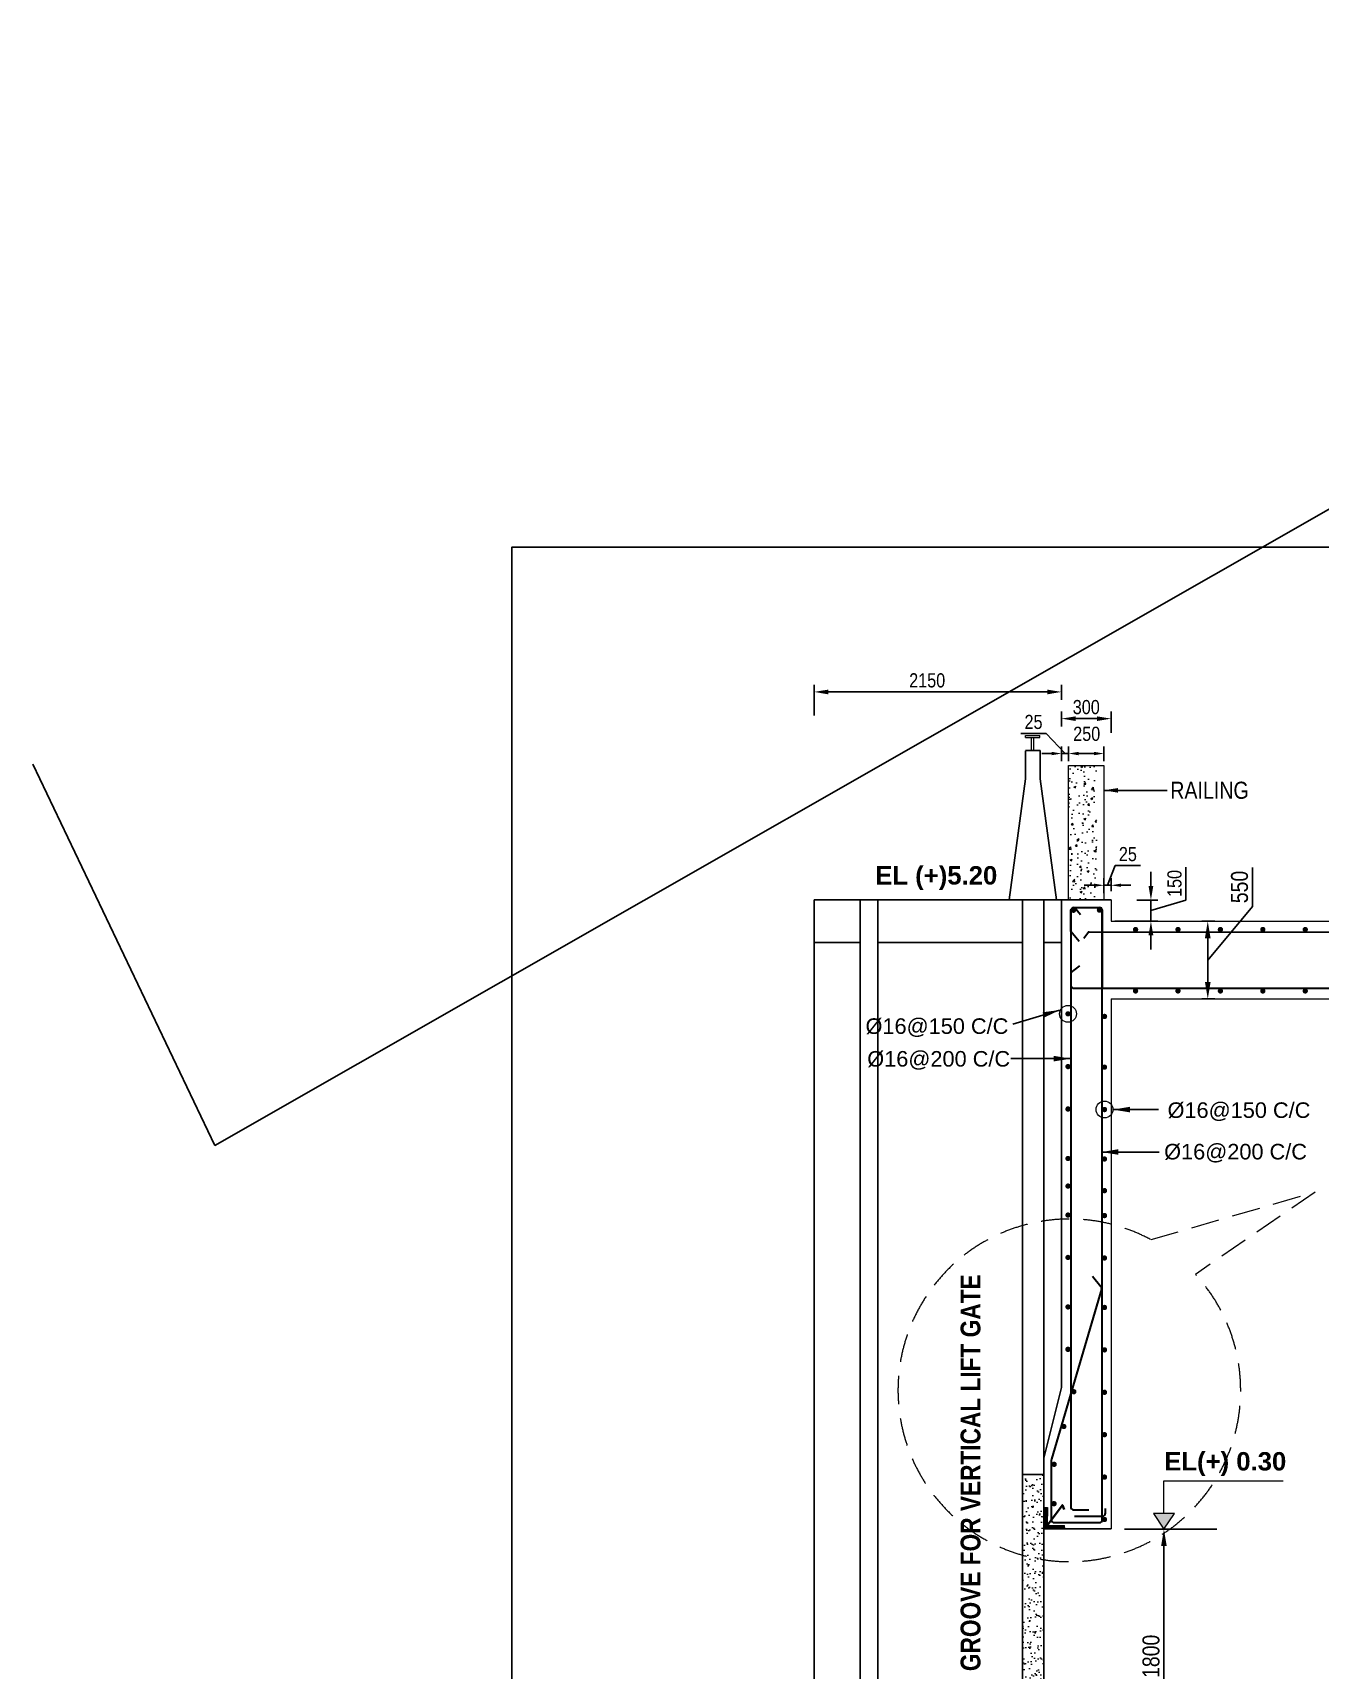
# Model space of a CAD drawing. Extents: x -119161 to 3778985, y -718511 to -30958.
# Drawn here: x 2860185 to 2869288, y -256060 to -244476 of the extents above; entities that cross this region are included whole.
import ezdxf

# ---------------------------------------------------------------- set-up
doc = ezdxf.new("R2010")
doc.units = 0
doc.header["$MEASUREMENT"] = 0
doc.linetypes.add('DASHED', pattern=[0.75, 0.5, -0.25])
doc.layers.get('0').update_dxf_attribs({"linetype": 'CONTINUOUS'})
doc.layers.get('DEFPOINTS').update_dxf_attribs({"linetype": 'CONTINUOUS'})
for name, color, linetype, lineweight in [('Dim', 7, 'CONTINUOUS', 9), ('Grid Line_Outer', 7, 'CONTINUOUS', 5), ('ROD', 1, 'CONTINUOUS', 30)]:
    doc.layers.add(name, color=color, linetype=linetype, lineweight=lineweight)
for name, color, linetype in [('LINE', 7, 'CONTINUOUS'), ('REINF.', 1, 'CONTINUOUS'), ('TEXT', 10, 'CONTINUOUS'), ('TXT', 7, 'CONTINUOUS')]:
    doc.layers.add(name, color=color, linetype=linetype)
doc.styles.add('ARIAL', font='ARIALN.TTF')
doc.styles.add('DIM', font='isocp3.shx')
doc.styles.get("Standard").update_dxf_attribs({"font": 'times.ttf', "height": 250})
doc.styles.add('text', font='ARIALN.TTF', dxfattribs={"height": 1.6})
doc.dimstyles.new('dim_20', dxfattribs={"dimtxt": 40, "dimasz": 40, "dimexe": 20, "dimexo": 20, "dimgap": 15, "dimtad": 1, "dimdec": 0, "dimzin": 0, "dimdsep": 46, "dimtxsty": 'DIM', "dimcen": 150, "dimclrd": 5, "dimclre": 5, "dimclrt": 7, "dimadec": 0, "dimazin": 0, "dimtfac": 1, "dimtdec": 0, "dimtmove": 0, "dimatfit": 3, "dimfxl": 20, "dimtolj": 1, "dimtzin": 0, "dimarcsym": 0})
doc.dimstyles.new('dim_50', dxfattribs={"dimtxt": 100, "dimasz": 100, "dimexe": 50, "dimexo": 30, "dimgap": 30, "dimtad": 1, "dimdec": 0, "dimzin": 0, "dimdsep": 46, "dimtxsty": 'DIM', "dimcen": 0.09, "dimclrd": 5, "dimclre": 5, "dimclrt": 7, "dimadec": 0, "dimazin": 0, "dimtfac": 1, "dimtdec": 0, "dimtmove": 0, "dimatfit": 3, "dimfxl": 1, "dimtolj": 1, "dimtzin": 0, "dimarcsym": 1})

# ---------------------------------------------------------------- blocks, each defined once
blk = doc.blocks.new('*D28')
at = {"layer": 'DEFPOINTS', "color": 0, "lineweight": -2}
for p in [(2868422, -250761), (2868422, -251311), (2868493, -251311)]:
    blk.add_point(p, dxfattribs=at)
at = {"layer": 'Dim', "color": 5, "lineweight": -2}
for p, q in [((2868810, -250658), (2868810, -250381)), ((2868493, -251036), (2868810, -250658)), ((2868452, -250761), (2868543, -250761)), ((2868493, -250881), (2868493, -251191)), ((2868452, -251311), (2868543, -251311))]:
    blk.add_line(p, q, dxfattribs=at)
for points in [[(2868473, -250881), (2868513, -250881), (2868493, -250761)], [(2868473, -251191), (2868513, -251191), (2868493, -251311)]]:
    blk.add_solid(points, dxfattribs=at)
at = {"layer": 'Dim', "color": 7, "insert": (2868718, -250519), "char_height": 120, "attachment_point": 5, "rotation": 90, "style": 'ARIAL'}
blk.add_mtext('\\A1;550', dxfattribs=at)
blk = doc.blocks.new('*D36')
at = {"layer": 'DEFPOINTS', "color": 0, "lineweight": -2}
for p in [(2867962, -250611), (2867806, -250761), (2868091, -250761)]:
    blk.add_point(p, dxfattribs=at)
at = {"layer": 'Dim', "color": 5, "lineweight": -2}
for p, q in [((2868091, -250511), (2868091, -250411)), ((2868339, -250611), (2868339, -250378)), ((2867992, -250611), (2868141, -250611)), ((2868091, -250686), (2868339, -250611)), ((2868091, -250611), (2868091, -250761)), ((2868091, -250611), (2868091, -250761)), ((2867836, -250761), (2868141, -250761)), ((2868091, -250861), (2868091, -250961))]:
    blk.add_line(p, q, dxfattribs=at)
for points in [[(2868074, -250511), (2868108, -250511), (2868091, -250611)], [(2868074, -250861), (2868108, -250861), (2868091, -250761)]]:
    blk.add_solid(points, dxfattribs=at)
at = {"layer": 'Dim', "color": 7, "insert": (2868258, -250494), "char_height": 100, "attachment_point": 5, "rotation": 90, "style": 'ARIAL'}
blk.add_mtext('\\A1;150', dxfattribs=at)
blk = doc.blocks.new('*D37')
at = {"layer": 'DEFPOINTS', "color": 0, "lineweight": -2}
for p in [(2868071, -255061), (2868061, -256861), (2868183, -256861)]:
    blk.add_point(p, dxfattribs=at)
at = {"layer": 'Dim', "color": 5, "lineweight": -2}
for p, q in [((2868101, -255061), (2868233, -255061)), ((2868183, -255181), (2868183, -256741)), ((2868091, -256861), (2868233, -256861))]:
    blk.add_line(p, q, dxfattribs=at)
for points in [[(2868163, -255181), (2868203, -255181), (2868183, -255061)], [(2868163, -256741), (2868203, -256741), (2868183, -256861)]]:
    blk.add_solid(points, dxfattribs=at)
at = {"layer": 'Dim', "color": 7, "insert": (2868092, -255961), "char_height": 120, "attachment_point": 5, "rotation": 90, "style": 'ARIAL'}
blk.add_mtext('\\A1;1800', dxfattribs=at)
blk = doc.blocks.new('*D42')
at = {"layer": 'DEFPOINTS', "color": 0, "lineweight": -2}
for p in [(2867459, -249328), (2867459, -249413), (2867809, -249458)]:
    blk.add_point(p, dxfattribs=at)
at = {"layer": 'Dim', "color": 5, "lineweight": -2}
for p, q in [((2867459, -249383), (2867459, -249278)), ((2867709, -249328), (2867559, -249328)), ((2867809, -249428), (2867809, -249278))]:
    blk.add_line(p, q, dxfattribs=at)
for points in [[(2867559, -249312), (2867559, -249345), (2867459, -249328)], [(2867709, -249312), (2867709, -249345), (2867809, -249328)]]:
    blk.add_solid(points, dxfattribs=at)
at = {"layer": 'Dim', "color": 7, "insert": (2867634, -249247), "char_height": 100, "attachment_point": 5, "style": 'ARIAL'}
blk.add_mtext('\\A1;300', dxfattribs=at)
blk = doc.blocks.new('*D43')
at = {"layer": 'DEFPOINTS', "color": 0, "lineweight": -2}
for p in [(2867459, -249575), (2867459, -249660), (2867509, -249660)]:
    blk.add_point(p, dxfattribs=at)
at = {"layer": 'Dim', "color": 5, "lineweight": -2}
for p, q in [((2867350, -249433), (2867171, -249433)), ((2867484, -249575), (2867350, -249433)), ((2867389, -249575), (2867319, -249575)), ((2867459, -249630), (2867459, -249525)), ((2867509, -249575), (2867459, -249575)), ((2867509, -249575), (2867459, -249575)), ((2867509, -249630), (2867509, -249525)), ((2867579, -249575), (2867649, -249575))]:
    blk.add_line(p, q, dxfattribs=at)
for points in [[(2867389, -249563), (2867389, -249587), (2867459, -249575)], [(2867579, -249563), (2867579, -249587), (2867509, -249575)]]:
    blk.add_solid(points, dxfattribs=at)
at = {"layer": 'Dim', "color": 7, "insert": (2867261, -249352), "char_height": 100, "attachment_point": 5, "style": 'ARIAL'}
blk.add_mtext('\\A1;25', dxfattribs=at)
blk = doc.blocks.new('*D44')
at = {"layer": 'DEFPOINTS', "color": 0, "lineweight": -2}
for p in [(2867759, -249575), (2867509, -249660), (2867759, -249660)]:
    blk.add_point(p, dxfattribs=at)
at = {"layer": 'Dim', "color": 5, "lineweight": -2}
for p, q in [((2867509, -249630), (2867509, -249525)), ((2867579, -249575), (2867689, -249575)), ((2867759, -249630), (2867759, -249525))]:
    blk.add_line(p, q, dxfattribs=at)
for points in [[(2867579, -249563), (2867579, -249587), (2867509, -249575)], [(2867689, -249563), (2867689, -249587), (2867759, -249575)]]:
    blk.add_solid(points, dxfattribs=at)
at = {"layer": 'Dim', "color": 7, "insert": (2867637, -249436), "char_height": 100, "attachment_point": 5, "style": 'ARIAL'}
blk.add_mtext('\\A1;250', dxfattribs=at)
blk = doc.blocks.new('*D45')
at = {"layer": 'DEFPOINTS', "color": 0, "lineweight": -2}
for p in [(2867759, -250507), (2867759, -250592), (2867809, -250579)]:
    blk.add_point(p, dxfattribs=at)
at = {"layer": 'Dim', "color": 5, "lineweight": -2}
for p, q in [((2867784, -250507), (2867839, -250368)), ((2867839, -250368), (2868018, -250368)), ((2867689, -250507), (2867619, -250507)), ((2867759, -250562), (2867759, -250457)), ((2867809, -250507), (2867759, -250507)), ((2867809, -250507), (2867759, -250507)), ((2867809, -250549), (2867809, -250457)), ((2867879, -250507), (2867949, -250507))]:
    blk.add_line(p, q, dxfattribs=at)
for points in [[(2867689, -250495), (2867689, -250518), (2867759, -250507)], [(2867879, -250495), (2867879, -250518), (2867809, -250507)]]:
    blk.add_solid(points, dxfattribs=at)
at = {"layer": 'Dim', "color": 7, "insert": (2867928, -250287), "char_height": 100, "attachment_point": 5, "rotation": 0, "style": 'ARIAL'}
blk.add_mtext('\\A1;25', dxfattribs=at)
blk = doc.blocks.new('*D46')
at = {"layer": 'DEFPOINTS', "color": 0, "lineweight": -2}
for p in [(2867459, -249139), (2867459, -249224), (2865709, -249335)]:
    blk.add_point(p, dxfattribs=at)
at = {"layer": 'Dim', "color": 5, "lineweight": -2}
for p, q in [((2865709, -249305), (2865709, -249089)), ((2865809, -249139), (2867359, -249139)), ((2867459, -249194), (2867459, -249089))]:
    blk.add_line(p, q, dxfattribs=at)
for points in [[(2865809, -249123), (2865809, -249156), (2865709, -249139)], [(2867359, -249123), (2867359, -249156), (2867459, -249139)]]:
    blk.add_solid(points, dxfattribs=at)
at = {"layer": 'Dim', "color": 7, "insert": (2866509, -249058), "char_height": 100, "attachment_point": 5, "rotation": 0.0018, "style": 'ARIAL'}
blk.add_mtext('\\A1;2150', dxfattribs=at)
blk = doc.blocks.new('KK')
at = {"layer": 'LINE', "lineweight": 15}
for p, q in [((-286, 1162), (-184, 1162)), ((-286, 1148), (-286, 1162)), ((-184, 1148), (-184, 1162)), ((-286, 1148), (-184, 1148)), ((-242, 1056), (-242, 1148)), ((-226, 1056), (-226, 1148))]:
    blk.add_line(p, q, dxfattribs=at)
at = {"layer": 'LINE'}
for p, q in [((-182, 1056), (-284, 1056)), ((-284, 1054), (-284, 955)), ((-182, 1056), (-182, 956)), ((-284, 856), (-284, 953)), ((-182, 956), (-182, 856)), ((-284, 856), (-400, 0)), ((-182, 856), (-66, 0))]:
    blk.add_line(p, q, dxfattribs=at)

msp = doc.modelspace()

# ---------------------------------------------------------------- hatches: boundary and pattern name
at = {"layer": 'Dim'}
h = msp.add_hatch(dxfattribs=at)
h.set_pattern_fill('AR-CONC', color=8, scale=20)
h.set_pattern_definition([(50, (2479986.02, -273897.47), (143.452037, -12.550427), [15, -165]), (355, (2479986.02, -273897.47), (-27.750267, 150.438427), [12, -132]), (100.451444, (2479997.98, -273898.52), (115.70177, 137.888), [12.74804, -140.22842]), (46.1842, (2479986.02, -273857.47), (213.44827, -33.10386), [22.5, -247.5]), (96.635635, (2480003.8, -273860.23), (186.93239, 194.82372), [19.12207, -210.34275]), (351.184164, (2479986.02, -273857.47), (186.93239, 194.82372), [18, -198]), (21, (2480006.02, -273867.47), (119.38141, -80.523778), [15, -165]), (326, (2480006.02, -273867.47), (48.663066, 145.03001), [12, -132]), (71.451445, (2480015.97, -273874.18), (168.044475, 64.50623), [12.74804, -140.22842]), (37.5, (2479986.02, -273897.47), (2.431971, 66.578771), [0, -130.4, 0, -134, 0, -132.5]), (7.5, (2479986.02, -273897.47), (52.613907, 78.882342), [0, -76.4, 0, -127.4, 0, -50.5]), (327.5, (2479941.42, -273897.47), (106.764487, -4.510974), [0, -50, 0, -156, 0, -207]), (317.5, (2479921.42, -273897.47), (116.637234, 20.020996), [0, -65, 0, -103.6, 0, -147])])
h.paths.add_polyline_path([(2867509.1, -249660.5), (2867709.1, -249660.5), (2867709.2, -250610.5), (2867509.1, -250610.5)])
at = {"layer": 'Dim', "ltscale": 50}
h = msp.add_hatch(dxfattribs=at)
h.set_pattern_fill('AR-SAND', color=2, scale=40)
h.set_pattern_definition([(37.5, (37637.79, 473628.034), (-2.5197343, 77.0729508), [0, -60.8, 0, -68, 0, -65]), (7.5, (37637.79, 473628.03), (70.7910682, 112.8858426), [0, -32.8, 0, -54.8, 0, -21]), (327.5, (37588.59, 473628.034), (124.5656745, 0.2263621), [0, -20, 0, -72, 0, -94]), (317.5, (37588.59, 473628.03), (120.245064, 35.1070226), [0, -10, 0, -47.2, 0, -54])])
h.paths.add_polyline_path([(2867334.1, -254675.4), (2867184.1, -254675.4), (2867184.1, -256860.5), (2867334.1, -256860.5)])
at = {"layer": 'Dim', "ltscale": 500}
h = msp.add_hatch(color=15, dxfattribs=at)
h.dxf.hatch_style = 1
h.paths.add_polyline_path([(2868182.8, -254949.7), (2868108.2, -254949.7), (2868182.8, -255060.5)])
h.paths.add_polyline_path([(2868257.3, -254949.7), (2868182.8, -254949.7), (2868182.8, -255060.5)])
at = {"layer": 'Grid Line_Outer', "ltscale": 2}
h = msp.add_hatch(dxfattribs=at)
h.set_pattern_fill('ANSI31', color=1)
h.set_pattern_definition([(45, (2409987.37131, -220339.87883), (-0.08838834765, 0.08838834765), [])])
h.paths.add_polyline_path([(2867482.1, -255059.2), (2867480.1, -255035.5), (2867358.4, -255035.5), (2867360.5, -254908.1), (2867334.1, -254908.1), (2867334.1, -255059.2)])

# ---------------------------------------------------------------- linework, layer by layer
at = {"layer": 'Dim', "color": 7}
msp.add_lwpolyline([(2867509.1, -250610.5), (2867509.1, -249660.5), (2867759.1, -249660.5), (2867759.2, -250610.5)], dxfattribs=at)
at = {"layer": 'Dim', "color": 7, "linetype": 'DASHED', "ltscale": 400}
msp.add_lwpolyline([(2868092.1, -253013.1), (2869251.9, -252677.1), (2868405.7, -253259.1)], dxfattribs=at)
at = {"layer": 'Dim', "ltscale": 500}
for points in [[(2868182.8, -254949.7), (2868182.8, -254719.6), (2869025.9, -254719.6)], [(2868182.8, -255060.5), (2868257.3, -254949.7), (2868108.2, -254949.7), (2868182.8, -255060.5)]]:
    msp.add_lwpolyline(points, dxfattribs=at)
at = {"layer": 'Dim'}
for centre in [(2867504.8, -251416.3), (2867762.9, -252093.3)]:
    msp.add_circle(centre, 59.6, dxfattribs=at)
at = {"layer": 'Dim', "color": 7, "linetype": 'DASHED', "ltscale": 400}
msp.add_arc((2867514.2, -254079.6), 1211.6, 61.67014, 42.62637, dxfattribs=at)
at = {"layer": 'Grid Line_Outer', "color": 1, "ltscale": 2}
msp.add_line((2867482.1, -255059.2), (2867480.1, -255035.5), dxfattribs=at)
msp.add_lwpolyline([(2867482.1, -255059.2), (2867334.1, -255059.2), (2867334.1, -254908.1), (2867360.5, -254908.1), (2867358.4, -255035.5), (2867480.1, -255035.5)], dxfattribs=at)
at = {"layer": 'Grid Line_Outer', "color": 1, "lineweight": 35, "ltscale": 2}
msp.add_lwpolyline([(2867358.4, -255035.5), (2867464.7, -254890.7), (2867476.9, -254922.6)], dxfattribs=at)
at = {"layer": 'LINE', "color": 0, "linetype": 'ByBlock', "lineweight": -2}
for p, q in [((2861471.2, -252347.4), (2875246.7, -244476.3)), ((2860184.6, -249650.5), (2861471.2, -252347.4))]:
    msp.add_line(p, q, dxfattribs=at)
at = {"layer": 'LINE', "lineweight": 15}
for p, q in [((2867809.1, -250610.5), (2867809.1, -250760.5)), ((2867809.5, -251310.5), (2867809.5, -255059.2))]:
    msp.add_line(p, q, dxfattribs=at)
at = {"layer": 'LINE', "ltscale": 500}
for p, q in [((2866034.1, -250910.6), (2865709.1, -250910.6)), ((2867184.1, -250910.6), (2866159.1, -250910.6)), ((2867809.5, -255059.2), (2867334.1, -255059.2))]:
    msp.add_line(p, q, dxfattribs=at)
at = {"layer": 'LINE', "color": 8, "ltscale": 500}
msp.add_line((2868558.2, -255060.5), (2867903.8, -255060.5), dxfattribs=at)
at = {"layer": 'LINE'}
msp.add_lwpolyline([(2886943.2, -264640.9), (2863573.2, -264640.9), (2863573.2, -248114.9), (2886943.2, -248114.9)], close=True, dxfattribs=at)
at = {"layer": 'LINE', "ltscale": 500}
for points in [[(2865709.1, -250610.5), (2865709.1, -256860.5)], [(2867809.1, -250610.5), (2865709.1, -250610.5)], [(2866034.1, -250610.5), (2866034.1, -256860.5)], [(2866159.1, -250610.5), (2866159.1, -256860.5)], [(2867184.1, -250610.5), (2867184.1, -256860.5)], [(2867334.1, -250610.5), (2867334.1, -256860.5)], [(2867459.1, -250610.5), (2867459.1, -254059.2)], [(2867334.1, -250910.6), (2867459.1, -250910.6)], [(2867459.1, -251115.4), (2867459.1, -254059.2)], [(2867334.1, -254559.2), (2867459.1, -254059.2)], [(2867334.1, -254559.2), (2867334.1, -255059.2)], [(2867184.1, -254675.4), (2867334.1, -254675.4)]]:
    msp.add_lwpolyline(points, dxfattribs=at)
at = {"layer": 'LINE', "lineweight": 15}
for points in [[(2867809.1, -250760.5), (2874109.7, -250760.5)], [(2867809.5, -251310.5), (2874108.4, -251310.5)]]:
    msp.add_lwpolyline(points, dxfattribs=at)
at = {"layer": 'REINF.', "ltscale": 50, "const_width": 18.8}
for points in [[(2867534, -250683.5, 1), (2867552.8, -250683.5, 1)], [(2867736.6, -250682.7, -1), (2867717.8, -250682.7, -1)], [(2867973, -250819.9, 1), (2867991.7, -250819.9, 1)], [(2868291.7, -250819.9, -1), (2868273, -250819.9, -1)], [(2868591.7, -250819.9, -1), (2868573, -250819.9, -1)], [(2868873, -250819.9, 1), (2868891.7, -250819.9, 1)], [(2869191.7, -250819.9, -1), (2869173, -250819.9, -1)], [(2867973, -251254.3, 1), (2867991.7, -251254.3, 1)], [(2868291.7, -251254.3, -1), (2868273, -251254.3, -1)], [(2868591.7, -251254.3, -1), (2868573, -251254.3, -1)], [(2868873, -251254.3, 1), (2868891.7, -251254.3, 1)], [(2869191.7, -251254.3, -1), (2869173, -251254.3, -1)], [(2867504.8, -251406.9, 1), (2867504.8, -251425.7, 1)], [(2867762.9, -251444.2, -1), (2867762.9, -251425.4, -1)], [(2867504.8, -251798.8, -1), (2867504.8, -251780.1, -1)], [(2867762.9, -251783.9, 1), (2867762.9, -251802.6, 1)], [(2867504.8, -252080.1, 1), (2867504.8, -252098.8, 1)], [(2867762.9, -252083.9, 1), (2867762.9, -252102.6, 1)], [(2867504.8, -252430.1, 1), (2867504.8, -252448.8, 1)], [(2867762.9, -252452.6, -1), (2867762.9, -252433.9, -1)], [(2867504.8, -252625.3, 1), (2867504.8, -252644.1, 1)], [(2867762.9, -252676.1, -1), (2867762.9, -252657.4, -1)], [(2867504.8, -252848.8, -1), (2867504.8, -252830.1, -1)], [(2867762.9, -252833.9, 1), (2867762.9, -252852.6, 1)], [(2867504.8, -253130.1, 1), (2867504.8, -253148.8, 1)], [(2867762.9, -253133.9, 1), (2867762.9, -253152.6, 1)], [(2867504.8, -253498.8, -1), (2867504.8, -253480.1, -1)], [(2867762.9, -253502.6, -1), (2867762.9, -253483.9, -1)], [(2867504.8, -253780.1, 1), (2867504.8, -253798.8, 1)], [(2867762.9, -253802.6, -1), (2867762.9, -253783.9, -1)], [(2867546, -254098.8, -1), (2867546, -254080.1, -1)], [(2867762.9, -254102.6, -1), (2867762.9, -254083.9, -1)], [(2867475.4, -254325.8, 1), (2867475.4, -254344.6, 1)], [(2867762.9, -254383.9, 1), (2867762.9, -254402.6, 1)], [(2867406.9, -254593.3, 1), (2867406.9, -254612.1, 1)], [(2867762.9, -254683.9, 1), (2867762.9, -254702.6, 1)], [(2867405.7, -254890.7, -1), (2867405.7, -254871.9, -1)], [(2867762.9, -255002.6, -1), (2867762.9, -254983.9, -1)]]:
    msp.add_lwpolyline(points, format="xyb", close=True, dxfattribs=at)
at = {"layer": 'ROD'}
msp.add_line((2867546.3, -250663.8), (2867726.6, -250663.8), dxfattribs=at)
for points in [[(2867524.9, -250688.8), (2867524, -254903.6, 0.4142136), (2867544, -254923.6), (2867652.4, -254923.6)], [(2867582.5, -250904.4), (2867524.9, -250833.1), (2867524.9, -250685.8, -0.4142136), (2867546.9, -250663.8), (2867599.4, -250663.8)], [(2867599.4, -250663.8), (2867684.5, -250663.8), (2867724.6, -250663.8, -0.4142151), (2867746.6, -250685.8), (2867746.6, -251235.5)], [(2867587, -251075.6), (2867524.8, -251124.4), (2867524.8, -251213.5, 0.4142741), (2867546.8, -251235.5), (2870958.9, -251235.5)], [(2867740.6, -253363), (2867387.1, -254566.1, 0.0613141), (2867386.5, -254570.9), (2867386.5, -254995.5, 0.4142133), (2867406.5, -255015.5), (2867726.9, -255015.5, 0.4142375), (2867746.9, -254995.5), (2867746.7, -252832.7)], [(2867677.4, -253271.4), (2867737.3, -253346.1, -0.2435097), (2867740.3, -253364.3)], [(2867551.3, -254968.6), (2867749.5, -254968.6, 0.4142375), (2867769.5, -254948.6), (2867769.5, -254915.6)]]:
    msp.add_lwpolyline(points, format="xyb", dxfattribs=at)
for points in [[(2867592.2, -250714.8), (2867551.3, -250663.8)], [(2867746.7, -252941.8), (2867746.6, -250682.9)], [(2867651.9, -250837.1), (2867651.9, -250837.1), (2867616.6, -250883.6)], [(2867651.9, -250837.1), (2870958.9, -250838)]]:
    msp.add_lwpolyline(points, dxfattribs=at)
for centre, radius, start, end in [((2867551.9, -250690.3), 27.1, 101.89685, 183.3272), ((2867726.6, -250683.8), 20, 0, 90)]:
    msp.add_arc(centre, radius, start, end, dxfattribs=at)

# ---------------------------------------------------------------- block references
at = {"color": 8}
msp.add_blockref('KK', (2867489.2, -250610.5), dxfattribs=at)

# ---------------------------------------------------------------- texts
at = {"layer": 'Dim', "color": 7, "char_height": 110, "width": 1145.252, "attachment_point": 4}
for s, insert in [('{\\fArial|b0|i0|c0|p34;%%C16@150 C/C}', (2866073, -251514.1)), ('{\\fArial|b0|i0|c0|p34;%%C16@200 C/C}', (2866085.4, -251745.5)), ('{\\fArial|b0|i0|c0|p34;%%C16@150 C/C}', (2868208.6, -252108.5)), ('{\\fArial|b0|i0|c0|p34;%%C16@200 C/C}', (2868184.5, -252402.2))]:
    msp.add_mtext(s, dxfattribs=dict(at, insert=insert))
at = {"layer": 'TEXT', "color": 6, "insert": (2866745.4, -256065.7), "char_height": 140, "width": 4321.214, "attachment_point": 1, "rotation": 90, "style": 'text'}
msp.add_mtext('{\\fArial Narrow|b1|i0|c0|p34;\\C7;GROOVE FOR VERTICAL LIFT GATE }', dxfattribs=at)
at = {"layer": 'TXT', "color": 0, "attachment_point": 5, "style": 'ARIAL'}
for s, insert, char_height, width in [('{\\H1.1x;\\C7;RAILING\\fArial|b1|i0|c0|p34;\\H0.90909x;\\C6; }', (2868505.2, -249835.6), 110, 2026.922), ('{\\fArial|b1|i0|c0|p34;\\C6;EL (+)5.20}', (2866573.2, -250456.2), 130, 1034.81), ('{\\fArial|b1|i0|c0|p34;\\C6;EL(+) 0.30}', (2868616.7, -254601), 130, 1034.81)]:
    msp.add_mtext(s, dxfattribs=dict(at, insert=insert, char_height=char_height, width=width))

# ---------------------------------------------------------------- dimensions: what is measured, and where the dimension line sits
at = {"layer": 'Dim'}
for base, p1, p2, angle, text, override, picture, middle in [((2867459.1, -249139.4), (2865709.1, -249334.8), (2867459.1, -249223.7), 0.00179, '2150', {"dimtxsty": 'ARIAL', "dimtmove": 1}, '*D46', (2866509.1, -249139.4)), ((2867459.1, -249328.4), (2867809.1, -249458.5), (2867459.1, -249412.8), 180, '300', {"dimtxsty": 'ARIAL', "dimtmove": 1}, '*D42', (2867634.1, -249328.4)), ((2867459.1, -249574.9), (2867509.1, -249660.5), (2867459.1, -249660.5), 180, '25', {"dimasz": 70, "dimtxsty": 'ARIAL', "dimtmove": 1}, '*D43', (2867320.5, -249432.8)), ((2867759.1, -250506.5), (2867809.1, -250579.3), (2867759.1, -250592), 180, '25', {"dimasz": 70, "dimtxsty": 'ARIAL', "dimtmove": 1}, '*D45', (2867868.6, -250368.5)), ((2868493.3, -251310.5), (2868422.1, -250760.5), (2868422.1, -251310.5), 90, '550', {"dimtxt": 120, "dimasz": 120, "dimtxsty": 'ARIAL', "dimtmove": 1}, '*D28', (2868809.7, -250627.8))]:
    dim = msp.add_linear_dim(base=base, p1=p1, p2=p2, angle=angle, text=text, dimstyle='dim_50', override=override, dxfattribs=at)
    dim.commit()
    dim.dimension.update_dxf_attribs({"geometry": picture, "text_midpoint": middle, "dimtype": 160})
dim = msp.add_linear_dim(base=(2867759.1, -249574.9), p1=(2867509.1, -249660.5), p2=(2867759.1, -249660.5), dimstyle='dim_50', override={"dimasz": 70, "dimtxsty": 'ARIAL', "dimtmove": 1}, dxfattribs=at)
dim.commit()
dim.dimension.update_dxf_attribs({"geometry": '*D44', "text_midpoint": (2867636.6, -249516.6), "dimtype": 160})
for base, p1, p2, override, picture, middle in [((2868090.9, -250760.5), (2867961.8, -250610.5), (2867806.1, -250760.5), {"dimtxsty": 'ARIAL', "dimtmove": 1}, '*D36', (2868258.1, -250581.1)), ((2868182.8, -256860.5), (2868070.7, -255060.5), (2868061, -256860.5), {"dimtxt": 120, "dimasz": 120, "dimtxsty": 'ARIAL', "dimtmove": 2}, '*D37', (2868091.5, -255960.5))]:
    dim = msp.add_linear_dim(base=base, p1=p1, p2=p2, angle=90, dimstyle='dim_50', override=override, dxfattribs=at)
    dim.commit()
    dim.dimension.update_dxf_attribs({"geometry": picture, "text_midpoint": middle})

# ---------------------------------------------------------------- leaders
msp.add_leader([(2867759.1, -249835.3), (2868206.6, -249835.3)], dimstyle='dim_50', override={"dimgap": 30, "dimtad": 0}, dxfattribs=at)
at = {"layer": 'Dim', "ltscale": 50}
for points in [[(2867445.2, -251389.5), (2867115.4, -251489.1)], [(2867523.8, -251733.3), (2867101, -251733.3)], [(2867822.5, -252093.8), (2868145.7, -252092.8)], [(2867741.2, -252393.7), (2868148.3, -252393.7)]]:
    msp.add_leader(points, dimstyle='dim_20', override={"dimasz": 120, "dimtad": 0}, dxfattribs=at)

doc.saveas('drawing.dxf')
